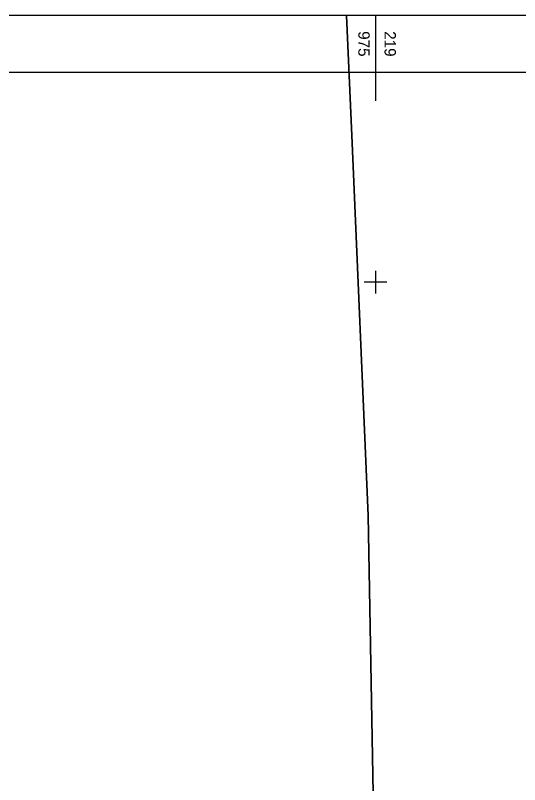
# Model space of a CAD drawing. Header units: millimetres. Extents: x 219878 to 220078, y 635585 to 635737.
# Drawn here: x 219959.2 to 219981.33, y 635702.95 to 635736.71 of the extents above; entities that cross this region are included whole.
import ezdxf
from ezdxf.enums import TextEntityAlignment as Align

# ---------------------------------------------------------------- set-up
doc = ezdxf.new("R2010")
doc.units = ezdxf.units.MM
for name, color, linetype in [('1201', 7, 'Continuous'), ('1202', 7, 'Continuous'), ('1602', 240, 'Continuous')]:
    doc.layers.add(name, color=color, linetype=linetype)
doc.styles.add('TRHEBTXT', font='HEBTXT')

msp = doc.modelspace()

# ---------------------------------------------------------------- linework, layer by layer
at = {"layer": '1201'}
for p, q in [((219975, 635736.707), (219975, 635734.207)), ((219975, 635734.207), (219975, 635732.957)), ((219975, 635725.5), (219975, 635724.5)), ((219975.5, 635725), (219974.5, 635725))]:
    msp.add_line(p, q, dxfattribs=at)
at = {"layer": '1202'}
for points in [[(219878.333, 635608.182), (220001.033, 635608.182), (220001.033, 635736.707), (219878.333, 635736.707), (219878.333, 635608.182)], [(219880.833, 635610.682), (219998.533, 635610.682), (219998.533, 635734.207), (219880.833, 635734.207), (219880.833, 635610.682)]]:
    msp.add_lwpolyline(points, dxfattribs=at)
at = {"layer": '1602'}
for points in [[(220001.033, 635675.361), (219999.54, 635675.4), (219999.19, 635670.68), (219974.96, 635671.27), (219975.05, 635685.69), (219975.08, 635692.8), (219974.69, 635714.77), (219973.97, 635731.44), (219973.727, 635736.707)], [(219973.727, 635736.707), (219973.97, 635731.44), (219974.69, 635714.77), (219975.08, 635692.8)]]:
    msp.add_lwpolyline(points, dxfattribs=at)

# ---------------------------------------------------------------- texts
at = {"layer": '1201', "style": 'TRHEBTXT'}
msp.add_text('975', height=0.5, rotation=270, dxfattribs=at).set_placement((219974.75, 635735.457), align=Align.TOP_CENTER)
msp.add_text('219', height=0.5, rotation=270, dxfattribs=at).set_placement((219975.25, 635735.457), align=Align.BOTTOM_CENTER)

doc.saveas('drawing.dxf')
